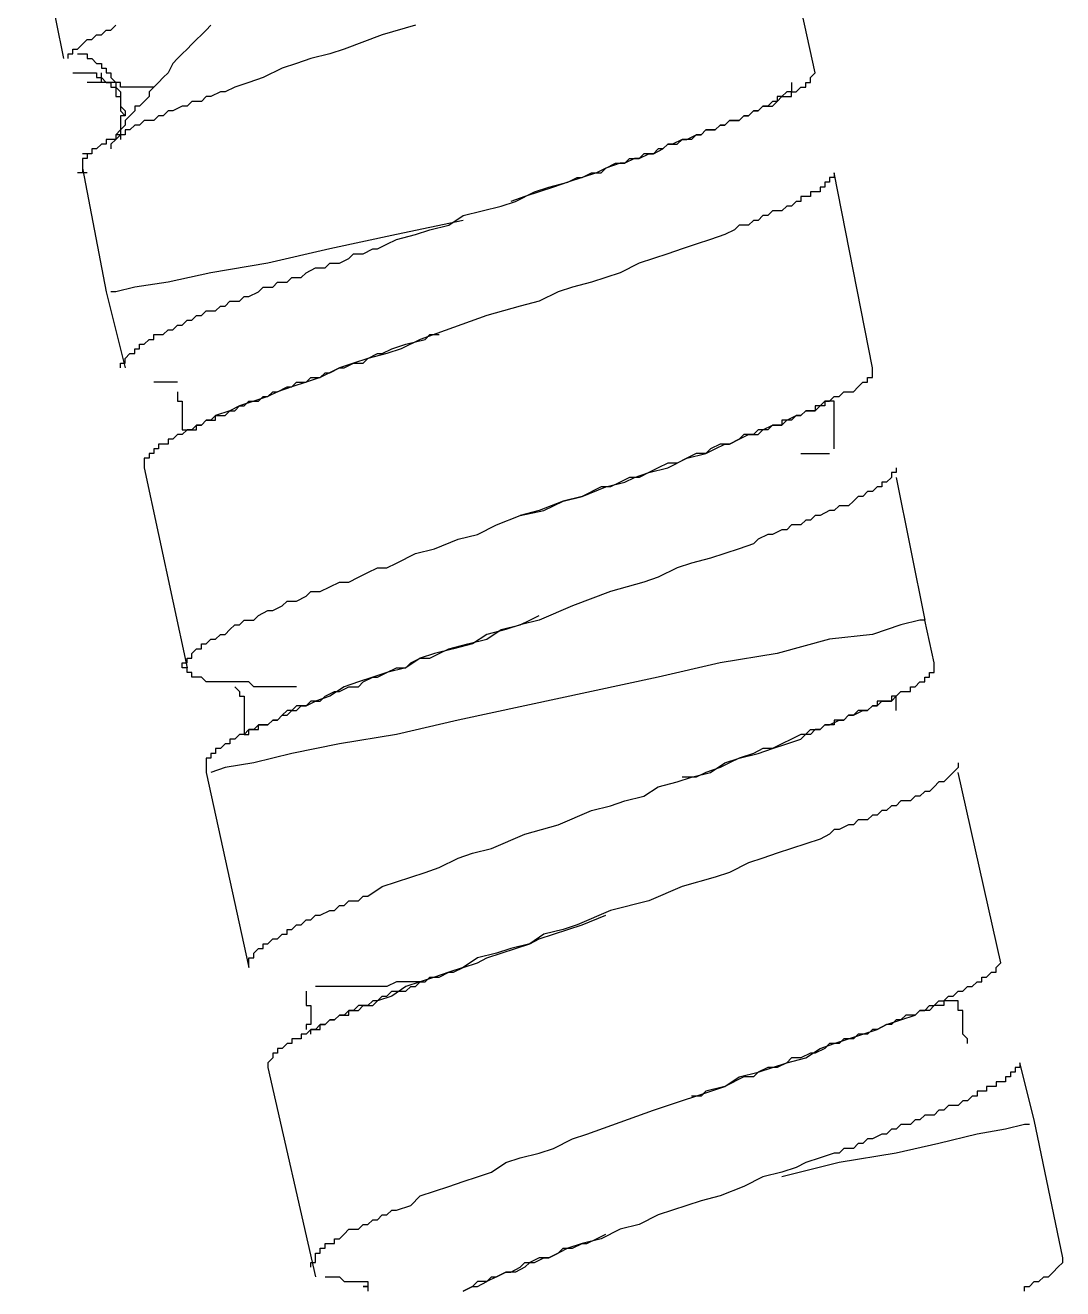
# Model space of a CAD drawing. Extents: x -1585 to -1165, y -4178 to -3881.
# Drawn here: x -1408.25 to -1401.77, y -4089.59 to -4081.69 of the extents above; entities that cross this region are included whole.
import ezdxf

# ---------------------------------------------------------------- set-up
doc = ezdxf.new("R2010")
doc.units = 0
doc.header["$LTSCALE"] = 7
doc.layers.add('DWG', color=7, linetype='CONTINUOUS')

msp = doc.modelspace()

# ---------------------------------------------------------------- linework, layer by layer
at = {"layer": 'DWG'}
for points in [[(-1408.2513, -4080.7056), (-1408.0133, -4081.8956)], [(-1407.6563, -4083.8293), (-1407.6563, -4083.7996), (-1407.6266, -4083.7996), (-1407.6266, -4083.7698), (-1407.5968, -4083.7401), (-1407.5671, -4083.7401), (-1407.5671, -4083.7103), (-1407.5373, -4083.7103), (-1407.5373, -4083.6806), (-1407.5076, -4083.6806), (-1407.4778, -4083.6508), (-1407.4481, -4083.6508), (-1407.4481, -4083.6211), (-1407.4183, -4083.6211), (-1407.3886, -4083.6211), (-1407.3588, -4083.5913), (-1407.3291, -4083.5913), (-1407.2993, -4083.5616), (-1407.2696, -4083.5616), (-1407.2398, -4083.5318), (-1407.2101, -4083.5318), (-1407.1803, -4083.5021), (-1407.1506, -4083.5021), (-1407.1208, -4083.4723), (-1407.0613, -4083.4723), (-1407.0316, -4083.4426), (-1407.0018, -4083.4426), (-1406.9721, -4083.4128), (-1406.9126, -4083.4128), (-1406.8828, -4083.3831), (-1406.8531, -4083.3831), (-1406.7936, -4083.3533), (-1406.7638, -4083.3236), (-1406.7043, -4083.3236), (-1406.6746, -4083.2938), (-1406.6151, -4083.2938), (-1406.5853, -4083.2641), (-1406.5258, -4083.2641), (-1406.4961, -4083.2343), (-1406.4366, -4083.2046), (-1406.3771, -4083.2046), (-1406.3473, -4083.1748), (-1406.2878, -4083.1748), (-1406.2283, -4083.1451), (-1406.1986, -4083.1153), (-1406.1391, -4083.1153), (-1406.0796, -4083.0856), (-1406.0498, -4083.0856), (-1405.9903, -4083.0558), (-1405.9308, -4083.0261), (-1405.8118, -4082.9963), (-1405.7226, -4082.9666), (-1405.6036, -4082.9368), (-1405.5143, -4082.8773), (-1405.3953, -4082.8476), (-1405.2763, -4082.8178), (-1405.1871, -4082.7881), (-1405.0681, -4082.7286), (-1404.9788, -4082.6988), (-1404.8598, -4082.6691), (-1404.8003, -4082.6393), (-1404.7706, -4082.6393), (-1404.7111, -4082.6096), (-1404.6516, -4082.6096), (-1404.6218, -4082.5798), (-1404.5623, -4082.5501), (-1404.5028, -4082.5501), (-1404.4731, -4082.5203), (-1404.4136, -4082.5203), (-1404.3541, -4082.4906), (-1404.3243, -4082.4906), (-1404.2648, -4082.4608), (-1404.2351, -4082.4311), (-1404.1756, -4082.4311), (-1404.1458, -4082.4013), (-1404.1161, -4082.4013), (-1404.0566, -4082.3716), (-1404.0268, -4082.3716), (-1403.9971, -4082.3418), (-1403.9376, -4082.3418), (-1403.9078, -4082.3121), (-1403.8781, -4082.3121), (-1403.8483, -4082.2823), (-1403.7888, -4082.2823), (-1403.7591, -4082.2526), (-1403.7293, -4082.2526), (-1403.6996, -4082.2228), (-1403.6698, -4082.2228), (-1403.6401, -4082.1931), (-1403.6103, -4082.1931), (-1403.5806, -4082.1931), (-1403.5508, -4082.1633), (-1403.5211, -4082.1336), (-1403.4913, -4082.1336), (-1403.4616, -4082.1336), (-1403.4616, -4082.1038), (-1403.4318, -4082.1038), (-1403.4021, -4082.0741), (-1403.3723, -4082.0741), (-1403.3723, -4082.0443), (-1403.3426, -4082.0443), (-1403.3426, -4082.0146), (-1403.3128, -4081.9848), (-1403.5806, -4080.7651)], [(-1407.9836, -4081.8956), (-1407.9836, -4081.8658), (-1407.9538, -4081.8658), (-1407.9538, -4081.8361), (-1407.9241, -4081.8361), (-1407.8943, -4081.8063), (-1407.8646, -4081.7766), (-1407.8348, -4081.7766), (-1407.8051, -4081.7468), (-1407.7753, -4081.7468), (-1407.7456, -4081.7171), (-1407.7158, -4081.7171), (-1407.6861, -4081.6873)], [(-1405.8118, -4081.6873), (-1406.0201, -4081.7468), (-1406.2581, -4081.8361), (-1406.3473, -4081.8658), (-1406.4663, -4081.8956), (-1406.5556, -4081.9253), (-1406.6448, -4081.9551), (-1406.7638, -4082.0146), (-1406.8531, -4082.0443), (-1406.9423, -4082.0741), (-1407.0018, -4082.1038), (-1407.0316, -4082.1038), (-1407.0911, -4082.1336), (-1407.1208, -4082.1336), (-1407.1506, -4082.1633), (-1407.2101, -4082.1633), (-1407.2398, -4082.1931), (-1407.2696, -4082.1931), (-1407.3291, -4082.2228), (-1407.3588, -4082.2228), (-1407.3886, -4082.2526), (-1407.4183, -4082.2526), (-1407.4481, -4082.2823), (-1407.5076, -4082.2823), (-1407.5373, -4082.3121), (-1407.5671, -4082.3121), (-1407.5968, -4082.3418), (-1407.6266, -4082.3418), (-1407.6266, -4082.3716), (-1407.6563, -4082.3716), (-1407.6861, -4082.4013), (-1407.7158, -4082.4013), (-1407.7456, -4082.4013), (-1407.7456, -4082.4311), (-1407.7753, -4082.4311), (-1407.8051, -4082.4608), (-1407.8348, -4082.4608), (-1407.8348, -4082.4906), (-1407.8646, -4082.4906), (-1407.8646, -4082.5203), (-1407.8943, -4082.5203), (-1407.8943, -4082.5501), (-1407.8943, -4082.5798), (-1407.8943, -4082.6096)], [(-1407.0911, -4081.6873), (-1407.1208, -4081.7171), (-1407.1506, -4081.7468), (-1407.1803, -4081.7766), (-1407.2101, -4081.8063), (-1407.2398, -4081.8361), (-1407.2696, -4081.8658), (-1407.2993, -4081.8956), (-1407.3291, -4081.9253), (-1407.3588, -4081.9848), (-1407.3886, -4082.0146), (-1407.4183, -4082.0443), (-1407.4481, -4082.0741), (-1407.4778, -4082.1038), (-1407.4778, -4082.1336), (-1407.5076, -4082.1633), (-1407.5373, -4082.1931), (-1407.5671, -4082.1931), (-1407.5671, -4082.2228), (-1407.5968, -4082.2526), (-1407.6266, -4082.2823), (-1407.6266, -4082.3121), (-1407.6563, -4082.3418), (-1407.6861, -4082.3716), (-1407.6861, -4082.4013), (-1407.7158, -4082.4311), (-1407.7158, -4082.4608)], [(-1407.9241, -4081.8658), (-1407.8943, -4081.8658), (-1407.8646, -4081.8658), (-1407.8646, -4081.8956), (-1407.8348, -4081.8956), (-1407.8051, -4081.9253), (-1407.7753, -4081.9253), (-1407.7753, -4081.9551), (-1407.7456, -4081.9551), (-1407.7456, -4081.9848), (-1407.7158, -4081.9848), (-1407.7158, -4082.0146), (-1407.6861, -4082.0443), (-1407.6861, -4082.0741), (-1407.6563, -4082.1038), (-1407.6563, -4082.1336), (-1407.6563, -4082.1633), (-1407.6563, -4082.1931), (-1407.6266, -4082.2228), (-1407.6266, -4082.2526), (-1407.6563, -4082.2526), (-1407.6563, -4082.2823), (-1407.6563, -4082.3121), (-1407.6563, -4082.3418), (-1407.6563, -4082.3716), (-1407.6563, -4082.4013)], [(-1407.9538, -4081.9848), (-1407.9241, -4081.9848), (-1407.8943, -4081.9848), (-1407.8646, -4081.9848), (-1407.8348, -4081.9848), (-1407.8051, -4081.9848), (-1407.8051, -4082.0146), (-1407.7753, -4082.0146), (-1407.7456, -4082.0443), (-1407.7158, -4082.0443), (-1407.7158, -4082.0741), (-1407.6861, -4082.0741), (-1407.6861, -4082.1038), (-1407.6861, -4082.1336), (-1407.6563, -4082.1336), (-1407.6563, -4082.1633), (-1407.6563, -4082.1931), (-1407.6563, -4082.2228), (-1407.6266, -4082.2526)], [(-1407.4481, -4082.0741), (-1407.4778, -4082.0741), (-1407.5076, -4082.0741), (-1407.5373, -4082.0741), (-1407.5671, -4082.0741), (-1407.5968, -4082.0741), (-1407.6266, -4082.0741), (-1407.6563, -4082.0741), (-1407.6563, -4082.0443), (-1407.6861, -4082.0443), (-1407.7158, -4082.0443), (-1407.7456, -4082.0443), (-1407.7753, -4082.0443), (-1407.7753, -4082.0146), (-1407.7753, -4081.9848)], [(-1407.7456, -4082.0443), (-1407.7753, -4082.0443), (-1407.8051, -4082.0443), (-1407.8348, -4082.0443), (-1407.8646, -4082.0443)], [(-1403.4616, -4082.0443), (-1403.4616, -4082.0741), (-1403.4616, -4082.1038), (-1403.4913, -4082.1038), (-1403.5211, -4082.1336), (-1403.5508, -4082.1336), (-1403.5508, -4082.1633), (-1403.5806, -4082.1633), (-1403.6103, -4082.1931), (-1403.6401, -4082.1931), (-1403.6698, -4082.2228), (-1403.6996, -4082.2228), (-1403.7293, -4082.2526), (-1403.7591, -4082.2526), (-1403.7888, -4082.2823), (-1403.8186, -4082.2823), (-1403.8483, -4082.2823), (-1403.8781, -4082.3121), (-1403.9078, -4082.3121), (-1403.9376, -4082.3418), (-1403.9673, -4082.3418), (-1403.9971, -4082.3418), (-1404.0268, -4082.3716), (-1404.0566, -4082.3716), (-1404.0863, -4082.4013), (-1404.1161, -4082.4013), (-1404.1458, -4082.4013), (-1404.2053, -4082.4311), (-1404.2351, -4082.4311), (-1404.2648, -4082.4608), (-1404.2946, -4082.4608), (-1404.3243, -4082.4906), (-1404.3838, -4082.4906), (-1404.4136, -4082.5203), (-1404.4433, -4082.5203), (-1404.5028, -4082.5501), (-1404.5326, -4082.5501), (-1404.6218, -4082.5798), (-1404.6813, -4082.6096), (-1404.7706, -4082.6393), (-1404.8598, -4082.6691), (-1404.9491, -4082.6988), (-1405.0383, -4082.7286), (-1405.1276, -4082.7583), (-1405.2168, -4082.7881)], [(-1407.6563, -4082.3418), (-1407.6563, -4082.3716), (-1407.6861, -4082.3716), (-1407.6861, -4082.4013)], [(-1407.8348, -4082.4906), (-1407.8646, -4082.4906), (-1407.8943, -4082.4906)], [(-1407.8646, -4082.6096), (-1407.8943, -4082.6096), (-1407.9241, -4082.6096)], [(-1407.8943, -4082.5798), (-1407.7456, -4083.3533), (-1407.6266, -4083.8293)], [(-1406.5556, -4085.8226), (-1406.5853, -4085.8226), (-1406.6448, -4085.8226), (-1406.7043, -4085.8226), (-1406.7341, -4085.8226), (-1406.7936, -4085.8226), (-1406.8233, -4085.8226), (-1406.8531, -4085.7928), (-1406.9126, -4085.7928), (-1406.9423, -4085.7928), (-1406.9721, -4085.7928), (-1407.0018, -4085.7928), (-1407.0316, -4085.7928), (-1407.0613, -4085.7928), (-1407.0911, -4085.7928), (-1407.1208, -4085.7928), (-1407.1506, -4085.7631), (-1407.1803, -4085.7631), (-1407.2101, -4085.7631), (-1407.2101, -4085.7333), (-1407.2398, -4085.7333), (-1407.2398, -4085.7036), (-1407.2696, -4085.7036), (-1407.2696, -4085.6738), (-1407.2398, -4085.6738), (-1407.2398, -4085.6441), (-1407.2101, -4085.6441), (-1407.2101, -4085.6143), (-1407.1803, -4085.5846), (-1407.1506, -4085.5846), (-1407.1506, -4085.5548), (-1407.1208, -4085.5548), (-1407.0911, -4085.5251), (-1407.0613, -4085.5251), (-1407.0316, -4085.4953), (-1407.0018, -4085.4953), (-1406.9721, -4085.4656), (-1406.9423, -4085.4358), (-1406.9126, -4085.4358), (-1406.8828, -4085.4061), (-1406.8233, -4085.4061), (-1406.7936, -4085.3763), (-1406.7341, -4085.3466), (-1406.7043, -4085.3466), (-1406.6448, -4085.3168), (-1406.6151, -4085.2871), (-1406.5556, -4085.2871), (-1406.4961, -4085.2573), (-1406.4663, -4085.2276), (-1406.4068, -4085.2276), (-1406.3473, -4085.1978), (-1406.2878, -4085.1681), (-1406.2283, -4085.1681), (-1406.1688, -4085.1383), (-1406.1093, -4085.1086), (-1406.0498, -4085.0788), (-1405.9903, -4085.0788), (-1405.9308, -4085.0491), (-1405.8118, -4084.9896), (-1405.6928, -4084.9598), (-1405.5441, -4084.9003), (-1405.4251, -4084.8706), (-1405.3061, -4084.8111), (-1405.1573, -4084.7516), (-1405.0086, -4084.7218), (-1404.8896, -4084.6623), (-1404.7706, -4084.6326), (-1404.6218, -4084.5731), (-1404.5028, -4084.5433), (-1404.4433, -4084.5136), (-1404.3541, -4084.4838), (-1404.2351, -4084.4541), (-1404.1161, -4084.3946), (-1403.9971, -4084.3648), (-1403.9376, -4084.3351), (-1403.8781, -4084.3053), (-1403.8483, -4084.3053), (-1403.7888, -4084.2756), (-1403.7293, -4084.2458), (-1403.6698, -4084.2458), (-1403.6401, -4084.2161), (-1403.5806, -4084.1863), (-1403.5211, -4084.1863), (-1403.4913, -4084.1566), (-1403.4318, -4084.1268), (-1403.4021, -4084.1268), (-1403.3723, -4084.0971), (-1403.3128, -4084.0971), (-1403.2831, -4084.0673), (-1403.2533, -4084.0376), (-1403.2236, -4084.0376), (-1403.1938, -4084.0078), (-1403.1641, -4084.0078), (-1403.1343, -4083.9781), (-1403.1046, -4083.9781), (-1403.0748, -4083.9781), (-1403.0451, -4083.9483), (-1403.0153, -4083.9186), (-1402.9856, -4083.9186), (-1402.9856, -4083.8888), (-1402.9558, -4083.8888), (-1402.9558, -4083.8591), (-1402.9558, -4083.8293), (-1403.1938, -4082.6096), (-1403.1938, -4082.6393), (-1403.2236, -4082.6393), (-1403.2236, -4082.6691), (-1403.2533, -4082.6691), (-1403.2533, -4082.6988), (-1403.2831, -4082.6988), (-1403.2831, -4082.7286), (-1403.3128, -4082.7286), (-1403.3426, -4082.7286), (-1403.3426, -4082.7583), (-1403.3723, -4082.7583), (-1403.4021, -4082.7583), (-1403.4021, -4082.7881), (-1403.4318, -4082.7881), (-1403.4616, -4082.8178), (-1403.4913, -4082.8178), (-1403.5211, -4082.8476), (-1403.5508, -4082.8476), (-1403.5806, -4082.8476), (-1403.6103, -4082.8773), (-1403.6401, -4082.8773), (-1403.6698, -4082.9071), (-1403.6996, -4082.9071), (-1403.7293, -4082.9368), (-1403.7888, -4082.9368), (-1403.8186, -4082.9666), (-1403.8781, -4082.9963), (-1403.9673, -4083.0261), (-1404.0566, -4083.0558), (-1404.1458, -4083.0856), (-1404.2351, -4083.1153), (-1404.3243, -4083.1451), (-1404.4136, -4083.1748), (-1404.5326, -4083.2343), (-1404.6218, -4083.2641), (-1404.7111, -4083.2938), (-1404.8301, -4083.3236), (-1404.9193, -4083.3533), (-1405.0383, -4083.4128), (-1405.1573, -4083.4426), (-1405.3656, -4083.5021), (-1405.7821, -4083.6508), (-1405.9011, -4083.7103), (-1405.9903, -4083.7401), (-1406.1093, -4083.7698), (-1406.1986, -4083.7996), (-1406.2878, -4083.8293), (-1406.4068, -4083.8888), (-1406.4961, -4083.9186), (-1406.5853, -4083.9483), (-1406.6746, -4083.9781), (-1406.7341, -4084.0078), (-1406.8233, -4084.0376), (-1406.9126, -4084.0673), (-1406.9721, -4084.0971), (-1407.0613, -4084.1268), (-1407.0911, -4084.1566), (-1407.1208, -4084.1566), (-1407.1506, -4084.1863), (-1407.1803, -4084.1863), (-1407.2101, -4084.2161), (-1407.2398, -4084.2161), (-1407.2696, -4084.2458), (-1407.2993, -4084.2458), (-1407.3291, -4084.2756), (-1407.3588, -4084.2756), (-1407.3588, -4084.3053), (-1407.3886, -4084.3053), (-1407.4183, -4084.3053), (-1407.4183, -4084.3351), (-1407.4481, -4084.3351), (-1407.4481, -4084.3648), (-1407.4778, -4084.3648), (-1407.4778, -4084.3946), (-1407.5076, -4084.3946), (-1407.5076, -4084.4243), (-1407.5076, -4084.4541), (-1407.2398, -4085.7036)], [(-1405.5143, -4082.9071), (-1405.9308, -4082.9963), (-1406.3473, -4083.0856), (-1406.7341, -4083.1748), (-1407.0911, -4083.2343), (-1407.3588, -4083.2938), (-1407.5671, -4083.3236), (-1407.6861, -4083.3533), (-1407.7158, -4083.3533)], [(-1407.2993, -4083.9781), (-1407.2993, -4084.0078), (-1407.2993, -4084.0376), (-1407.2696, -4084.0376), (-1407.2696, -4084.0673), (-1407.2696, -4084.0971), (-1407.2696, -4084.1268), (-1407.2696, -4084.1566), (-1407.2696, -4084.1863), (-1407.2696, -4084.2161), (-1407.2398, -4084.2161), (-1407.2101, -4084.2161), (-1407.1803, -4084.2161), (-1407.1803, -4084.1863), (-1407.1506, -4084.1863), (-1407.1208, -4084.1566), (-1407.0911, -4084.1566), (-1407.0613, -4084.1566), (-1407.0613, -4084.1268), (-1407.0316, -4084.1268), (-1407.0018, -4084.1268), (-1406.9721, -4084.0971), (-1406.9423, -4084.0971), (-1406.9126, -4084.0673), (-1406.8828, -4084.0673), (-1406.8531, -4084.0376), (-1406.7936, -4084.0376), (-1406.7638, -4084.0078), (-1406.7341, -4084.0078), (-1406.7043, -4083.9781), (-1406.6746, -4083.9781), (-1406.6151, -4083.9483), (-1406.5853, -4083.9483), (-1406.5556, -4083.9186), (-1406.4961, -4083.9186), (-1406.4663, -4083.8888), (-1406.4068, -4083.8888), (-1406.3771, -4083.8591), (-1406.3473, -4083.8591), (-1406.2878, -4083.8293), (-1406.2581, -4083.8293), (-1406.1986, -4083.7996), (-1406.1391, -4083.7996), (-1406.1093, -4083.7698), (-1406.0498, -4083.7401), (-1406.0201, -4083.7401), (-1405.9606, -4083.7103), (-1405.8713, -4083.6806), (-1405.7523, -4083.6508), (-1405.7226, -4083.6211), (-1405.6631, -4083.6211)], [(-1407.2993, -4083.9186), (-1407.3291, -4083.9186), (-1407.3588, -4083.9186), (-1407.3886, -4083.9186), (-1407.4183, -4083.9186), (-1407.4481, -4083.9186)], [(-1403.1938, -4084.3351), (-1403.1938, -4084.3053), (-1403.1938, -4084.2756), (-1403.1938, -4084.2458), (-1403.1938, -4084.2161), (-1403.1938, -4084.1863), (-1403.1938, -4084.1566), (-1403.1938, -4084.1268), (-1403.1938, -4084.0971), (-1403.1938, -4084.0673), (-1403.1938, -4084.0376), (-1403.2236, -4084.0376), (-1403.2533, -4084.0376), (-1403.2533, -4084.0673), (-1403.2831, -4084.0673), (-1403.3128, -4084.0673), (-1403.3128, -4084.0971), (-1403.3426, -4084.0971), (-1403.3723, -4084.0971), (-1403.4021, -4084.1268), (-1403.4318, -4084.1268), (-1403.4616, -4084.1566), (-1403.4913, -4084.1566), (-1403.5211, -4084.1566), (-1403.5211, -4084.1863), (-1403.5508, -4084.1863), (-1403.5806, -4084.1863), (-1403.6103, -4084.2161), (-1403.6698, -4084.2161), (-1403.6996, -4084.2458), (-1403.7591, -4084.2458), (-1403.7888, -4084.2756), (-1403.8483, -4084.3053), (-1403.9078, -4084.3053), (-1403.9673, -4084.3351), (-1403.9971, -4084.3648), (-1404.0566, -4084.3648), (-1404.1161, -4084.3946), (-1404.1756, -4084.4243), (-1404.2351, -4084.4243), (-1404.2946, -4084.4541), (-1404.3541, -4084.4838), (-1404.4136, -4084.5136), (-1404.4731, -4084.5136), (-1404.5326, -4084.5433), (-1404.5921, -4084.5731), (-1404.6516, -4084.5731), (-1404.7706, -4084.6326), (-1404.8896, -4084.6623), (-1405.0383, -4084.7218), (-1405.1573, -4084.7516)], [(-1403.4021, -4084.3648), (-1403.3426, -4084.3648), (-1403.3128, -4084.3648), (-1403.2533, -4084.3648), (-1403.2236, -4084.3648)], [(-1402.8071, -4084.4541), (-1402.8071, -4084.4838), (-1402.8368, -4084.4838), (-1402.8368, -4084.5136), (-1402.8666, -4084.5433), (-1402.8963, -4084.5433), (-1402.8963, -4084.5731), (-1402.9261, -4084.5731), (-1402.9558, -4084.6028), (-1402.9856, -4084.6028), (-1403.0153, -4084.6326), (-1403.0451, -4084.6326), (-1403.0748, -4084.6623), (-1403.1046, -4084.6921), (-1403.1343, -4084.6921), (-1403.1641, -4084.6921), (-1403.1938, -4084.7218), (-1403.2236, -4084.7218), (-1403.2831, -4084.7516), (-1403.3128, -4084.7516), (-1403.3426, -4084.7813), (-1403.3723, -4084.7813), (-1403.4021, -4084.8111), (-1403.4616, -4084.8111), (-1403.4913, -4084.8408), (-1403.5211, -4084.8408), (-1403.5806, -4084.8706), (-1403.6103, -4084.8706), (-1403.6698, -4084.9003), (-1403.6996, -4084.9301), (-1403.7888, -4084.9598), (-1403.8781, -4084.9896), (-1403.9673, -4085.0193), (-1404.0863, -4085.0491), (-1404.1756, -4085.0788), (-1404.2946, -4085.1383), (-1404.3838, -4085.1681), (-1404.5921, -4085.2276), (-1404.8301, -4085.3168), (-1405.0383, -4085.4061), (-1405.1573, -4085.4358), (-1405.2466, -4085.4656), (-1405.3656, -4085.4953), (-1405.4548, -4085.5548), (-1405.5738, -4085.5846), (-1405.6928, -4085.6143), (-1405.7821, -4085.6441), (-1405.8713, -4085.7036), (-1405.9903, -4085.7333), (-1406.0796, -4085.7631), (-1406.1688, -4085.7928), (-1406.2581, -4085.8226), (-1406.3473, -4085.8821), (-1406.4366, -4085.9118), (-1406.4663, -4085.9118), (-1406.4961, -4085.9416), (-1406.5556, -4085.9416), (-1406.5853, -4085.9713), (-1406.6151, -4085.9713), (-1406.6448, -4086.0011), (-1406.6746, -4086.0308), (-1406.7043, -4086.0308), (-1406.7341, -4086.0606), (-1406.7936, -4086.0606), (-1406.8233, -4086.0903), (-1406.8531, -4086.0903), (-1406.8828, -4086.1201), (-1406.9126, -4086.1201), (-1406.9423, -4086.1498), (-1406.9721, -4086.1498), (-1406.9721, -4086.1796), (-1407.0018, -4086.1796), (-1407.0316, -4086.2093), (-1407.0613, -4086.2093), (-1407.0613, -4086.2391), (-1407.0911, -4086.2391), (-1407.0911, -4086.2688), (-1407.1208, -4086.2688), (-1407.1208, -4086.2986), (-1407.1208, -4086.3283), (-1407.1208, -4086.3581), (-1406.8531, -4087.5778), (-1406.8531, -4087.5481), (-1406.8531, -4087.5183), (-1406.8233, -4087.5183), (-1406.8233, -4087.4886), (-1406.7936, -4087.4588), (-1406.7638, -4087.4588), (-1406.7638, -4087.4291), (-1406.7341, -4087.4291), (-1406.7043, -4087.3993), (-1406.6746, -4087.3993), (-1406.6448, -4087.3696), (-1406.6151, -4087.3696), (-1406.6151, -4087.3398), (-1406.5853, -4087.3398), (-1406.5556, -4087.3101), (-1406.5258, -4087.3101), (-1406.4961, -4087.2803), (-1406.4663, -4087.2803), (-1406.4366, -4087.2506), (-1406.4068, -4087.2506), (-1406.3473, -4087.2208), (-1406.3176, -4087.2208), (-1406.2878, -4087.1911), (-1406.2581, -4087.1911), (-1406.2283, -4087.1613), (-1406.1688, -4087.1613), (-1406.1391, -4087.1316), (-1406.1093, -4087.1316), (-1406.0201, -4087.0721), (-1405.9308, -4087.0423), (-1405.8416, -4087.0126), (-1405.7523, -4086.9828), (-1405.6631, -4086.9531), (-1405.5441, -4086.8936), (-1405.4548, -4086.8638), (-1405.3358, -4086.8341), (-1405.1276, -4086.7448), (-1404.9193, -4086.6853), (-1404.7111, -4086.5961), (-1404.5921, -4086.5663), (-1404.5028, -4086.5366), (-1404.3838, -4086.5068), (-1404.2946, -4086.4473), (-1404.1756, -4086.4176), (-1404.0863, -4086.3878), (-1403.9673, -4086.3581), (-1403.8781, -4086.2986), (-1403.7888, -4086.2688), (-1403.6698, -4086.2391), (-1403.5806, -4086.2093), (-1403.4913, -4086.1796), (-1403.4021, -4086.1498), (-1403.3426, -4086.0903), (-1403.2831, -4086.0903), (-1403.2533, -4086.0606), (-1403.2236, -4086.0606), (-1403.1641, -4086.0308), (-1403.1343, -4086.0308), (-1403.1046, -4086.0011), (-1403.0748, -4086.0011), (-1403.0153, -4085.9713), (-1402.9856, -4085.9713), (-1402.9558, -4085.9416), (-1402.9261, -4085.9416), (-1402.8963, -4085.9118), (-1402.8666, -4085.9118), (-1402.8368, -4085.9118), (-1402.8071, -4085.8821), (-1402.7773, -4085.8523), (-1402.7476, -4085.8523), (-1402.7178, -4085.8523), (-1402.7178, -4085.8226), (-1402.6881, -4085.8226), (-1402.6583, -4085.7928), (-1402.6286, -4085.7928), (-1402.6286, -4085.7631), (-1402.5988, -4085.7631), (-1402.5988, -4085.7333), (-1402.5691, -4085.7333), (-1402.5691, -4085.7036), (-1402.5691, -4085.6738), (-1402.6286, -4085.4061)], [(-1402.8071, -4084.5136), (-1402.6286, -4085.4061), (-1402.6583, -4085.4061), (-1402.7773, -4085.4358), (-1402.9558, -4085.4953), (-1403.2236, -4085.5251), (-1403.5508, -4085.6143), (-1403.9078, -4085.6738), (-1404.2946, -4085.7631), (-1404.7111, -4085.8523), (-1405.1276, -4085.9416), (-1405.5441, -4086.0308), (-1405.9308, -4086.1201), (-1406.2878, -4086.1796), (-1406.5853, -4086.2391), (-1406.8233, -4086.2986), (-1407.0018, -4086.3283), (-1407.0911, -4086.3581)], [(-1406.9423, -4085.8226), (-1406.9126, -4085.8523), (-1406.9126, -4085.8821), (-1406.8828, -4085.8821), (-1406.8828, -4085.9118), (-1406.8828, -4085.9416), (-1406.8828, -4085.9713), (-1406.8828, -4086.0011), (-1406.8828, -4086.0308), (-1406.8828, -4086.0606), (-1406.8828, -4086.0903), (-1406.8828, -4086.1201), (-1406.8531, -4086.1201), (-1406.8531, -4086.0903), (-1406.8233, -4086.0903), (-1406.7936, -4086.0903), (-1406.7936, -4086.0606), (-1406.7638, -4086.0606), (-1406.7341, -4086.0606), (-1406.7043, -4086.0308), (-1406.6746, -4086.0308), (-1406.6448, -4086.0011), (-1406.6151, -4086.0011), (-1406.5853, -4085.9713), (-1406.5556, -4085.9713), (-1406.5258, -4085.9416), (-1406.4961, -4085.9416), (-1406.4366, -4085.9118), (-1406.4068, -4085.9118), (-1406.3771, -4085.8821), (-1406.3176, -4085.8523), (-1406.2878, -4085.8523), (-1406.2283, -4085.8226), (-1406.1688, -4085.8226), (-1406.1391, -4085.7928), (-1406.0796, -4085.7631), (-1406.0498, -4085.7631), (-1405.9903, -4085.7333), (-1405.9308, -4085.7036), (-1405.8713, -4085.7036), (-1405.8416, -4085.6738), (-1405.7821, -4085.6441), (-1405.7226, -4085.6441), (-1405.6631, -4085.6143), (-1405.6036, -4085.5846), (-1405.4846, -4085.5548), (-1405.3656, -4085.5251), (-1405.2763, -4085.4656), (-1405.1573, -4085.4358), (-1405.0978, -4085.4061), (-1405.0383, -4085.3763)], [(-1402.8071, -4085.9713), (-1402.8071, -4085.9416), (-1402.8071, -4085.9118), (-1402.8071, -4085.8821), (-1402.8368, -4085.8821), (-1402.8368, -4085.9118), (-1402.8666, -4085.9118), (-1402.8963, -4085.9118), (-1402.9261, -4085.9118), (-1402.9261, -4085.9416), (-1402.9558, -4085.9416), (-1402.9856, -4085.9713), (-1403.0153, -4085.9713), (-1403.0451, -4085.9713), (-1403.0748, -4086.0011), (-1403.1046, -4086.0011), (-1403.1343, -4086.0308), (-1403.1641, -4086.0308), (-1403.1938, -4086.0308), (-1403.1938, -4086.0606), (-1403.2236, -4086.0606), (-1403.2533, -4086.0606), (-1403.2831, -4086.0903), (-1403.3128, -4086.0903), (-1403.3426, -4086.1201), (-1403.3723, -4086.1201), (-1403.4021, -4086.1201), (-1403.4616, -4086.1498), (-1403.5211, -4086.1796), (-1403.5806, -4086.2093), (-1403.6401, -4086.2093), (-1403.6996, -4086.2391), (-1403.7888, -4086.2688), (-1403.8483, -4086.2986), (-1403.9078, -4086.3283), (-1403.9971, -4086.3581), (-1404.0566, -4086.3878), (-1404.1458, -4086.3878)], [(-1402.4203, -4086.2986), (-1402.4203, -4086.3283), (-1402.4501, -4086.3581), (-1402.4798, -4086.3878), (-1402.5096, -4086.4176), (-1402.5393, -4086.4176), (-1402.5691, -4086.4473), (-1402.5988, -4086.4771), (-1402.6286, -4086.4771), (-1402.6583, -4086.5068), (-1402.6881, -4086.5068), (-1402.7178, -4086.5366), (-1402.7476, -4086.5366), (-1402.7773, -4086.5366), (-1402.8071, -4086.5663), (-1402.8368, -4086.5663), (-1402.8666, -4086.5961), (-1402.8963, -4086.5961), (-1402.9261, -4086.6258), (-1402.9558, -4086.6258), (-1402.9856, -4086.6556), (-1403.0451, -4086.6556), (-1403.0748, -4086.6853), (-1403.1046, -4086.6853), (-1403.1641, -4086.7151), (-1403.1938, -4086.7151), (-1403.2236, -4086.7448), (-1403.2831, -4086.7746), (-1403.3723, -4086.8043), (-1403.4616, -4086.8341), (-1403.5508, -4086.8638), (-1403.6401, -4086.8936), (-1403.7293, -4086.9233), (-1403.8483, -4086.9828), (-1403.9376, -4087.0126), (-1404.1458, -4087.0721), (-1404.3541, -4087.1613), (-1404.5921, -4087.2208), (-1404.8003, -4087.3101), (-1404.8896, -4087.3398), (-1405.0086, -4087.3696), (-1405.0978, -4087.4291), (-1405.2168, -4087.4588), (-1405.3061, -4087.4886), (-1405.4251, -4087.5183), (-1405.5143, -4087.5778), (-1405.6036, -4087.6076), (-1405.6928, -4087.6373), (-1405.7821, -4087.6671), (-1405.8713, -4087.6968), (-1405.9606, -4087.7563), (-1406.0498, -4087.7861), (-1406.0796, -4087.7861), (-1406.1093, -4087.8158), (-1406.1688, -4087.8158), (-1406.1986, -4087.8456), (-1406.2283, -4087.8456), (-1406.2581, -4087.8753), (-1406.2878, -4087.8753), (-1406.3176, -4087.9051), (-1406.3473, -4087.9051), (-1406.3771, -4087.9348), (-1406.4068, -4087.9348), (-1406.4366, -4087.9646), (-1406.4663, -4087.9646), (-1406.4961, -4087.9943), (-1406.5258, -4087.9943), (-1406.5258, -4088.0241), (-1406.5556, -4088.0241), (-1406.5853, -4088.0241), (-1406.5853, -4088.0538), (-1406.6151, -4088.0538), (-1406.6448, -4088.0836), (-1406.6746, -4088.0836), (-1406.6746, -4088.1133), (-1406.7043, -4088.1133), (-1406.7043, -4088.1431), (-1406.7341, -4088.1728), (-1406.7341, -4088.2026), (-1406.4366, -4089.5116)], [(-1406.4663, -4089.4521), (-1406.4663, -4089.4223), (-1406.4366, -4089.4223), (-1406.4366, -4089.3926), (-1406.4366, -4089.3628), (-1406.4068, -4089.3628), (-1406.4068, -4089.3331), (-1406.3771, -4089.3331), (-1406.3771, -4089.3033), (-1406.3473, -4089.3033), (-1406.3176, -4089.3033), (-1406.3176, -4089.2736), (-1406.2878, -4089.2736), (-1406.2581, -4089.2438), (-1406.2283, -4089.2141), (-1406.1986, -4089.2141), (-1406.1688, -4089.2141), (-1406.1391, -4089.1843), (-1406.1093, -4089.1843), (-1406.0796, -4089.1546), (-1406.0498, -4089.1546), (-1406.0201, -4089.1248), (-1405.9903, -4089.1248), (-1405.9606, -4089.0951), (-1405.9308, -4089.0951), (-1405.8416, -4089.0653), (-1405.7821, -4089.0058), (-1405.6928, -4088.9761), (-1405.6036, -4088.9463), (-1405.5143, -4088.9166), (-1405.4251, -4088.8868), (-1405.3358, -4088.8571), (-1405.2466, -4088.7976), (-1405.1573, -4088.7678), (-1405.0383, -4088.7381), (-1404.9491, -4088.7083), (-1404.8301, -4088.6488), (-1404.7408, -4088.6191), (-1404.3243, -4088.4703), (-1403.8781, -4088.3216), (-1403.7888, -4088.2621), (-1403.6698, -4088.2323), (-1403.5806, -4088.2026), (-1403.4913, -4088.1728), (-1403.3723, -4088.1431), (-1403.2831, -4088.0836), (-1403.1938, -4088.0538), (-1403.1046, -4088.0241), (-1403.0153, -4087.9943), (-1402.9261, -4087.9646), (-1402.8666, -4087.9348), (-1402.7773, -4087.9051), (-1402.6881, -4087.8753), (-1402.6583, -4087.8456), (-1402.6286, -4087.8456), (-1402.5988, -4087.8158), (-1402.5691, -4087.8158), (-1402.5393, -4087.7861), (-1402.5096, -4087.7861), (-1402.4798, -4087.7563), (-1402.4501, -4087.7563), (-1402.4203, -4087.7266), (-1402.3906, -4087.7266), (-1402.3608, -4087.6968), (-1402.3311, -4087.6968), (-1402.3013, -4087.6671), (-1402.2716, -4087.6671), (-1402.2716, -4087.6373), (-1402.2418, -4087.6373), (-1402.2121, -4087.6076), (-1402.1823, -4087.6076), (-1402.1823, -4087.5778), (-1402.1526, -4087.5481), (-1402.4203, -4086.3581)], [(-1406.4663, -4087.9943), (-1406.4663, -4087.9646), (-1406.4366, -4087.9646), (-1406.4068, -4087.9646), (-1406.4068, -4087.9348), (-1406.3771, -4087.9348), (-1406.3473, -4087.9051), (-1406.3176, -4087.9051), (-1406.2878, -4087.8753), (-1406.2581, -4087.8753), (-1406.2283, -4087.8753), (-1406.2283, -4087.8456), (-1406.1986, -4087.8456), (-1406.1688, -4087.8456), (-1406.1391, -4087.8158), (-1406.1093, -4087.8158), (-1406.0796, -4087.8158), (-1406.0498, -4087.7861), (-1406.0201, -4087.7563), (-1405.9903, -4087.7563), (-1405.9606, -4087.7266), (-1405.9308, -4087.7266), (-1405.8713, -4087.7266), (-1405.8416, -4087.6968), (-1405.8118, -4087.6968), (-1405.7821, -4087.6671), (-1405.7523, -4087.6671), (-1405.7226, -4087.6373), (-1405.6928, -4087.6373), (-1405.6631, -4087.6373), (-1405.6036, -4087.6076), (-1405.5738, -4087.6076), (-1405.5143, -4087.5778), (-1405.4251, -4087.5481), (-1405.3656, -4087.5183), (-1405.2763, -4087.4886), (-1405.1871, -4087.4588), (-1405.0978, -4087.4291), (-1405.0383, -4087.3993), (-1404.9491, -4087.3696), (-1404.8598, -4087.3398), (-1404.7706, -4087.3101), (-1404.6218, -4087.2506)], [(-1405.7821, -4087.6671), (-1405.8416, -4087.6671), (-1405.8713, -4087.6671), (-1405.9308, -4087.6671), (-1405.9903, -4087.6968), (-1406.0498, -4087.6968), (-1406.0796, -4087.6968), (-1406.1093, -4087.6968), (-1406.1391, -4087.6968), (-1406.1688, -4087.6968), (-1406.1986, -4087.6968), (-1406.2283, -4087.6968), (-1406.2581, -4087.6968), (-1406.2878, -4087.6968), (-1406.3176, -4087.6968), (-1406.3473, -4087.6968), (-1406.3771, -4087.6968), (-1406.4068, -4087.6968), (-1406.4366, -4087.6968)], [(-1406.4961, -4087.7266), (-1406.4961, -4087.7563), (-1406.4961, -4087.7861), (-1406.4961, -4087.8158), (-1406.4663, -4087.8158), (-1406.4663, -4087.8456), (-1406.4663, -4087.8753), (-1406.4663, -4087.9051), (-1406.4663, -4087.9348), (-1406.4961, -4087.9348), (-1406.4961, -4087.9646)], [(-1402.3608, -4088.0538), (-1402.3608, -4088.0241), (-1402.3906, -4087.9943), (-1402.3906, -4087.9646), (-1402.3906, -4087.9348), (-1402.3906, -4087.9051), (-1402.3906, -4087.8753), (-1402.3906, -4087.8456), (-1402.4203, -4087.8456), (-1402.4203, -4087.8158), (-1402.4203, -4087.7861), (-1402.4501, -4087.7861), (-1402.4798, -4087.7861), (-1402.5096, -4087.7861), (-1402.5096, -4087.8158), (-1402.5393, -4087.8158), (-1402.5691, -4087.8158), (-1402.5988, -4087.8456), (-1402.6286, -4087.8456), (-1402.6583, -4087.8456), (-1402.6881, -4087.8753), (-1402.7178, -4087.8753), (-1402.7476, -4087.8753), (-1402.7773, -4087.9051), (-1402.8071, -4087.9051), (-1402.8368, -4087.9348), (-1402.8666, -4087.9348), (-1402.9261, -4087.9646), (-1402.9558, -4087.9646), (-1402.9856, -4087.9943), (-1403.0451, -4087.9943), (-1403.0748, -4088.0241), (-1403.1343, -4088.0241), (-1403.1641, -4088.0538), (-1403.2236, -4088.0538), (-1403.2533, -4088.0836), (-1403.3128, -4088.1133), (-1403.3426, -4088.1133), (-1403.4021, -4088.1431), (-1403.4616, -4088.1431), (-1403.4913, -4088.1728), (-1403.5508, -4088.2026), (-1403.6103, -4088.2026), (-1403.6698, -4088.2323), (-1403.6996, -4088.2621), (-1403.7591, -4088.2621), (-1403.8781, -4088.3216), (-1403.9971, -4088.3513), (-1404.0268, -4088.3811), (-1404.0863, -4088.3811)], [(-1402.0038, -4089.6008), (-1402.0038, -4089.5711), (-1401.9741, -4089.5711), (-1401.9443, -4089.5413), (-1401.9146, -4089.5413), (-1401.8848, -4089.5116), (-1401.8551, -4089.5116), (-1401.8253, -4089.4818), (-1401.7956, -4089.4521), (-1401.7658, -4089.4223), (-1401.7658, -4089.3926), (-1401.9443, -4088.5298), (-1402.0336, -4088.1728), (-1402.0336, -4088.2026), (-1402.0633, -4088.2026), (-1402.0633, -4088.2323), (-1402.0931, -4088.2323), (-1402.0931, -4088.2621), (-1402.1228, -4088.2621), (-1402.1228, -4088.2918), (-1402.1526, -4088.2918), (-1402.1823, -4088.2918), (-1402.1823, -4088.3216), (-1402.2121, -4088.3216), (-1402.2418, -4088.3216), (-1402.2418, -4088.3513), (-1402.2716, -4088.3513), (-1402.3013, -4088.3513), (-1402.3013, -4088.3811), (-1402.3311, -4088.3811), (-1402.3608, -4088.4108), (-1402.3906, -4088.4108), (-1402.4203, -4088.4406), (-1402.4501, -4088.4406), (-1402.4798, -4088.4406), (-1402.5096, -4088.4703), (-1402.5393, -4088.4703), (-1402.5691, -4088.5001), (-1402.5988, -4088.5001), (-1402.6286, -4088.5001), (-1402.6583, -4088.5298), (-1402.6881, -4088.5298), (-1402.7178, -4088.5596), (-1402.7476, -4088.5596), (-1402.7773, -4088.5596), (-1402.8071, -4088.5893), (-1402.8368, -4088.5893), (-1402.8666, -4088.6191), (-1402.8963, -4088.6191), (-1402.9558, -4088.6488), (-1402.9856, -4088.6488), (-1403.0153, -4088.6786), (-1403.0451, -4088.6786), (-1403.0748, -4088.7083), (-1403.1343, -4088.7083), (-1403.1641, -4088.7381), (-1403.1938, -4088.7381), (-1403.2831, -4088.7678), (-1403.3723, -4088.7976), (-1403.4318, -4088.8273), (-1403.5211, -4088.8571), (-1403.6401, -4088.8868), (-1403.7591, -4088.9463), (-1403.9078, -4089.0058), (-1404.0268, -4089.0356), (-1404.2946, -4089.1248), (-1404.4136, -4089.1843), (-1404.5326, -4089.2141), (-1404.6516, -4089.2736), (-1404.7706, -4089.3033), (-1404.8598, -4089.3331), (-1404.9193, -4089.3628), (-1404.9788, -4089.3926), (-1405.0383, -4089.3926), (-1405.0978, -4089.4223), (-1405.1276, -4089.4521), (-1405.1871, -4089.4818), (-1405.2466, -4089.4818), (-1405.3061, -4089.5116), (-1405.3656, -4089.5413), (-1405.4251, -4089.5413), (-1405.4548, -4089.5711), (-1405.5143, -4089.6008)], [(-1401.9741, -4088.5596), (-1402.0038, -4088.5596), (-1402.1228, -4088.5893), (-1402.3013, -4088.6191), (-1402.5393, -4088.6786), (-1402.8071, -4088.7381), (-1403.1641, -4088.7976), (-1403.5211, -4088.8868)], [(-1405.5143, -4089.6008), (-1405.4548, -4089.5711), (-1405.4251, -4089.5711), (-1405.3656, -4089.5413), (-1405.3358, -4089.5116), (-1405.3061, -4089.5116), (-1405.2466, -4089.4818), (-1405.2168, -4089.4818), (-1405.1573, -4089.4521), (-1405.1276, -4089.4223), (-1405.0681, -4089.4223), (-1405.0086, -4089.3926), (-1404.9788, -4089.3926), (-1404.9193, -4089.3628), (-1404.8896, -4089.3331), (-1404.8301, -4089.3331), (-1404.7706, -4089.3033), (-1404.7408, -4089.3033), (-1404.6813, -4089.2736), (-1404.6218, -4089.2438)], [(-1406.3771, -4089.5116), (-1406.3473, -4089.5116), (-1406.3176, -4089.5116), (-1406.2878, -4089.5116), (-1406.2581, -4089.5413), (-1406.2283, -4089.5413), (-1406.1986, -4089.5413), (-1406.1688, -4089.5413), (-1406.1391, -4089.5413), (-1406.1093, -4089.5413), (-1406.1093, -4089.5711), (-1406.1391, -4089.5711), (-1406.1093, -4089.5711), (-1406.1093, -4089.6008)]]:
    msp.add_lwpolyline(points, dxfattribs=at)

doc.saveas('drawing.dxf')
